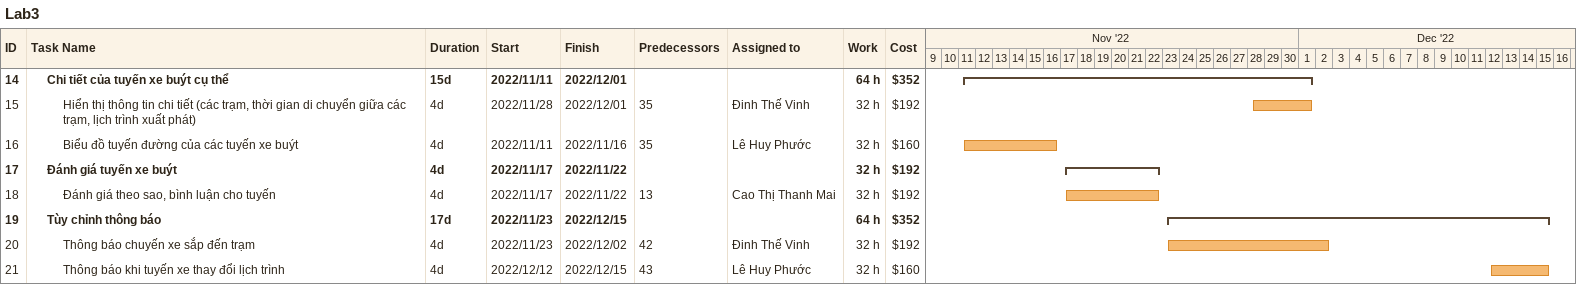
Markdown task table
Lab3

| ID | Level | Task | Duration | Start | Finish | Predecessors | Resources | Work (h) | Cost ($) |
|---|---|---|---|---|---|---|---|---|---|
| 14 | 2 | **Chi tiết của tuyến xe buýt cụ thể** | 15d | 2022-11-11 | 2022-12-01 |  |  | 64 | 352 |
| 15 | 3 | Hiển thị thông tin chi tiết (các trạm, thời gian di chuyển giữa các trạm, lịch trình xuất phát) | 4d | 2022-11-28 | 2022-12-01 | 35 | Đinh Thế Vinh | 32 | 192 |
| 16 | 3 | Biểu đồ tuyến đường của các tuyến xe buýt | 4d | 2022-11-11 | 2022-11-16 | 35 | Lê Huy Phước | 32 | 160 |
| 17 | 2 | **Đánh giá tuyến xe buýt** | 4d | 2022-11-17 | 2022-11-22 |  |  | 32 | 192 |
| 18 | 3 | Đánh giá theo sao, bình luận cho tuyến | 4d | 2022-11-17 | 2022-11-22 | 13 | Cao Thị Thanh Mai | 32 | 192 |
| 19 | 2 | **Tùy chỉnh thông báo** | 17d | 2022-11-23 | 2022-12-15 |  |  | 64 | 352 |
| 20 | 3 | Thông báo chuyến xe sắp đến trạm | 4d | 2022-11-23 | 2022-12-02 | 42 | Đinh Thế Vinh | 32 | 192 |
| 21 | 3 | Thông báo khi tuyến xe thay đổi lịch trình | 4d | 2022-12-12 | 2022-12-15 | 43 | Lê Huy Phước | 32 | 160 |
